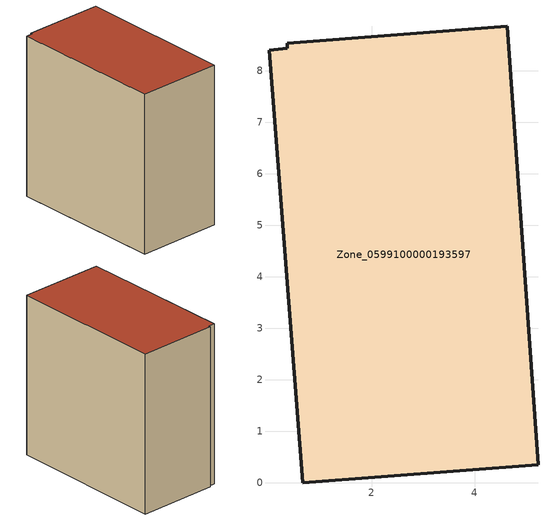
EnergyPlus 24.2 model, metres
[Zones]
Zone_0599100000193597
 floor ground (C_G): 0.37,8.43 0.36,8.53 4.63,8.86 5.23,0.35 0.66,0 0.01,8.39 z0
 wall outside (C_F): 0.66,0 5.23,0.35 4.63,8.86 0.36,8.53 0.37,8.43 0.01,8.39 0.66,0 z0:8.68
 roof outside (C_R): 0.37,8.43 0.01,8.39 0.66,0 5.23,0.35 4.63,8.86 0.36,8.53 z8.68
[BUILDING]
Pand.0599100000193597: North Axis=0; Terrain=City; Loads Convergence Tolerance Value=0.04; Temperature Convergence Tolerance Value=0.4; Solar Distribution=FullExterior; Maximum Number of Warmup Days=25; Minimum Number of Warmup Days=1
[Site:Location]
Rotterdam.The.Hague.AP_ZH_NLD Design_Conditions: Latitude=51.96; Longitude=4.45; Time Zone=1; Elevation=-4.5
[SITE:GROUNDTEMPERATURE:BUILDINGSURFACE]
18, 18, 18, 18, 18, 18, 18, 18, 18, 18, 18, 18
[MATERIAL] Thermal Absorptance=0.9; Solar Absorptance=0.7; Visible Absorptance=0.7
Name | Roughness | Thickness | Conductivity | Density | Specific Heat
G.TI.1946-1964 | MediumSmooth | 0.15 | 1 | 540 | 1210
F.TI.1946-1964 | Rough | 0.3 | 0.857143 | 1920 | 840
R.TI.1946-1964 | MediumRough | 0.2 | 0.277778 | 1500 | 1000
[CONSTRUCTION]
C_G: G.TI.1946-1964
C_F: F.TI.1946-1964
C_R: R.TI.1946-1964
[ZONE]
Zone_0599100000193597: Type=1; Multiplier=1; Ceiling Height=Autocalculate; Volume=Autocalculate; Floor Area=autocalculate; Part of Total Floor Area=Yes
[ZONEINFILTRATION:DESIGNFLOWRATE]
Infil_Zone_0599100000193597: Zone or ZoneList or Space or SpaceList=Zone_0599100000193597; Schedule=AlwaysOn; Design Flow Rate Calculation Method=Flow/Area; Flow Rate per Floor Area=0.003; Constant Term Coefficient=1; Temperature Term Coefficient=0; Velocity Term Coefficient=0; Velocity Squared Term Coefficient=0
[HVACTEMPLATE:ZONE:IDEALLOADSAIRSYSTEM]
Zone_0599100000193597: Maximum Heating Supply Air Temperature=50; Minimum Cooling Supply Air Temperature=13; Maximum Heating Supply Air Humidity Ratio=0.0156; Minimum Cooling Supply Air Humidity Ratio=0.0077; Heating Limit=NoLimit; Cooling Limit=NoLimit; Dehumidification Control Type=ConstantSensibleHeatRatio; Cooling Sensible Heat Ratio=0.7; Dehumidification Setpoint=60; Humidification Control Type=None; Humidification Setpoint=30; Outdoor Air Method=None; Outdoor Air Flow Rate per Person=0.00944; Outdoor Air Flow Rate per Zone Floor Area=0; Outdoor Air Flow Rate per Zone=0; Demand Controlled Ventilation Type=None; Outdoor Air Economizer Type=NoEconomizer; Heat Recovery Type=None; Sensible Heat Recovery Effectiveness=0.7; Latent Heat Recovery Effectiveness=0.65
[ZONECONTROL:THERMOSTAT]
ThermostatControl_Zone_0599100000193597: Zone or ZoneList=Zone_0599100000193597; Control Type Schedule=DualSetpointControlType; Control 1=Thermostat_Zone_0599100000193597; Temperature Difference Between Cutout And Setpoint=0
[THERMOSTATSETPOINT:DUALSETPOINT]
Thermostat_Zone_0599100000193597: Heating Setpoint Temperature Schedule=HeatingSetpoint_Zone_0599100000193597; Cooling Setpoint Temperature Schedule=CoolingSetpoint_Zone_0599100000193597
[SCHEDULE:COMPACT]
HeatingSetpoint_Zone_0599100000193597: Through: 12/31, For: AllDays, Until: 24:00, 21
CoolingSetpoint_Zone_0599100000193597: Through: 12/31, For: AllDays, Until: 24:00, 24
DualSetpointControlType: Through: 12/31, For: AllDays, Until: 24:00, 4
AlwaysOn: Through: 12/31, For: AllDays, Until: 24:00, 1
